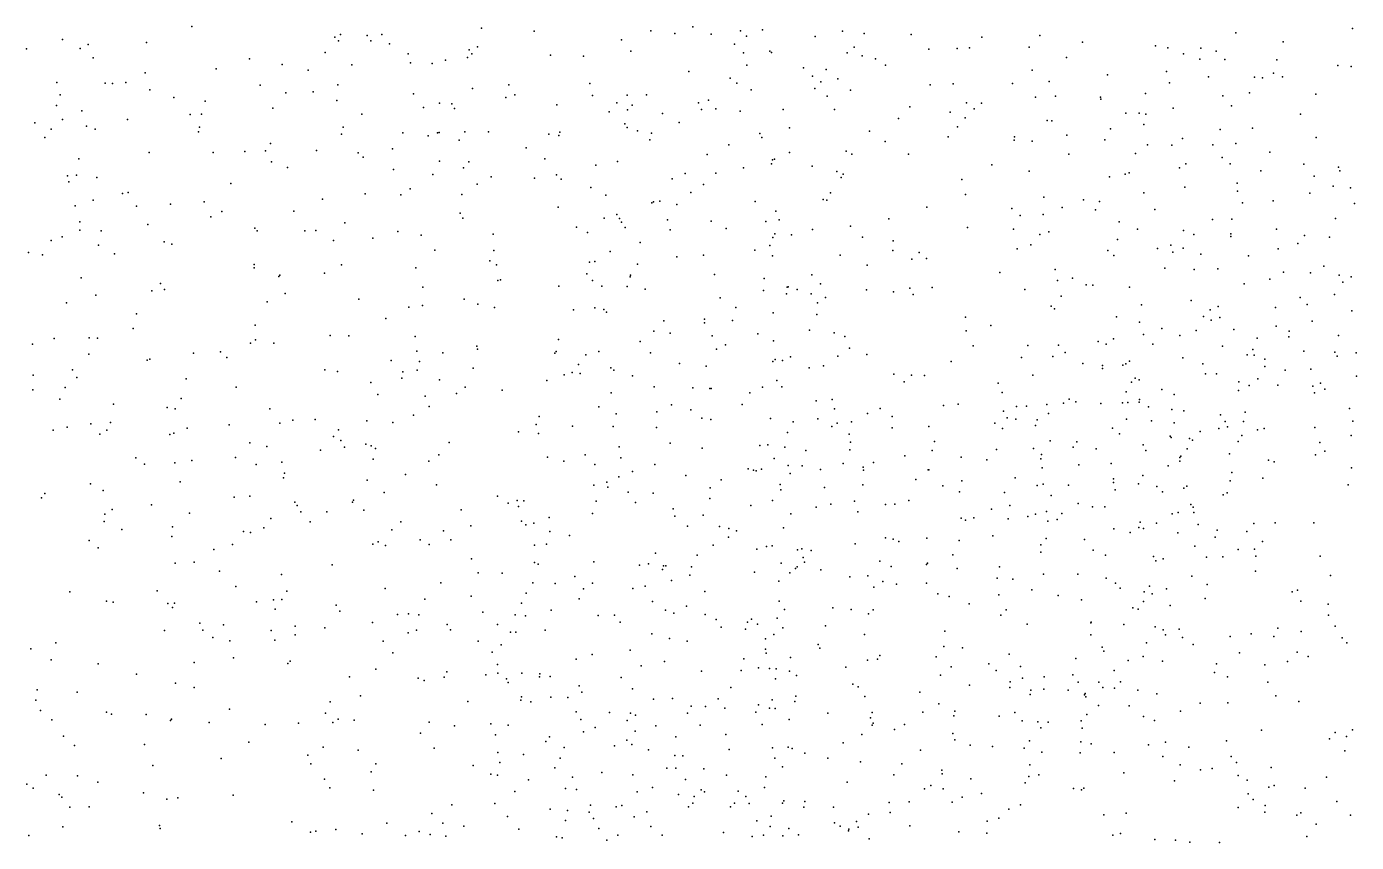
# Model space of a CAD drawing. Header units: metres. Extents: x -25 to 25, y -27.7 to 27.8.
# Drawn here: x 10.815 to 13.64, y -6.927 to -5.193 of the extents above; entities that cross this region are included whole.
import ezdxf

# ---------------------------------------------------------------- set-up
doc = ezdxf.new("R2010")
doc.units = ezdxf.units.M

msp = doc.modelspace()

# ---------------------------------------------------------------- linework, layer by layer
for p in [(11.1658, -5.1927, 18.7135), (11.7809, -5.1963, 21.2802), (12.2299, -5.1932, 1.9148), (13.6316, -5.1971, 2.8908), (10.8911, -5.22, 5.4786), (11.4694, -5.2149, -11.7563), (11.4773, -5.2233, -12.073), (11.4815, -5.2095, -1.5966), (11.538, -5.2116, 14.5084), (11.5456, -5.2233, -13.3216), (11.5696, -5.2093, 2.4268), (11.8932, -5.2022, 13.2617), (12.0782, -5.2209, 13.2189), (12.1405, -5.2015, -19.3342), (12.1915, -5.2073, 16.5019), (12.2692, -5.2088, 14.7066), (12.3314, -5.2018, 17.6482), (12.3438, -5.2133, -19.1297), (12.3779, -5.1998, 7.9793), (12.4897, -5.214, 21.3048), (12.5479, -5.2023, 2.0175), (12.594, -5.2073, 8.3663), (12.694, -5.2097, -13.1126), (12.8438, -5.2153, -12.7083), (12.9674, -5.2115, 14.4121), (13.0578, -5.2256, -18.8079), (13.3836, -5.206, 11.1495), (13.4845, -5.2253, 2.6192), (10.8146, -5.2401, 4.9178), (10.9287, -5.2395, 7.8774), (10.9454, -5.2307, 5.2844), (11.0691, -5.2268, -10.1828), (11.4491, -5.248, 21.2534), (11.5856, -5.2294, -10.7263), (11.6253, -5.2504, 14.1928), (11.7548, -5.2422, 19.0161), (11.7606, -5.2506, 2.7781), (11.7723, -5.2354, -11.2957), (11.9276, -5.2536, -5.0304), (12.0981, -5.2452, 15.0991), (12.3184, -5.2298, 2.7801), (12.3374, -5.2487, -7.2249), (12.3938, -5.2453, 1.9913), (12.3972, -5.2479, -6.9564), (12.5579, -5.2483, 2.7033), (12.573, -5.2364, -19.1011), (12.5901, -5.2546, 18.3869), (12.7311, -5.2405, 9.6792), (12.7913, -5.2391, -19.0154), (12.8181, -5.2379, 10.1737), (12.9445, -5.2365, 10.4062), (13.2131, -5.2334, 1.8286), (13.2391, -5.2381, 21.1589), (13.2725, -5.2508, 7.6863), (13.3091, -5.2386, 7.5156), (13.3421, -5.245, -5.3472), (10.9562, -5.259, -7.1871), (11.2176, -5.2822, 8.0501), (11.2885, -5.2613, 2.0339), (11.3578, -5.273, -7.2887), (11.5056, -5.2743, 2.0139), (11.6302, -5.2701, -4.754), (11.6759, -5.2713, 13.6833), (11.7046, -5.2644, 13.3938), (11.7516, -5.2581, 1.9534), (11.9979, -5.2553, 7.6591), (12.345, -5.2745, 16.3198), (12.4649, -5.2801, -6.5682), (12.618, -5.2612, 18.0475), (12.6395, -5.2744, 14.4301), (13.024, -5.2584, 21.2026), (13.3072, -5.2619, 8.1564), (13.3602, -5.2627, 13.5197), (13.4706, -5.2633, 8.5028), (13.6006, -5.2754, 0.3622), (13.6284, -5.2777, 8.7919), (11.0666, -5.2912, 2.2758), (11.4131, -5.2856, -10.4911), (12.2214, -5.2883, -20.4428), (12.309, -5.3021, 7.3877), (12.4845, -5.2982, 18.5384), (12.5019, -5.3098, 17.8452), (12.5135, -5.2836, -13.2438), (12.5382, -5.3036, 16.1474), (12.9509, -5.2855, -0.1855), (12.9874, -5.3097, 6.7872), (13.1112, -5.2956, 14.34), (13.2363, -5.2885, 2.3912), (13.3259, -5.2998, 7.2709), (13.4235, -5.3005, -18.3834), (13.4401, -5.3017, 6.8244), (13.4635, -5.2919, 6.6201), (13.4828, -5.2996, 14.1886), (10.8786, -5.3119, 15.4145), (10.886, -5.338, 8.3814), (10.9815, -5.3133, -20.8446), (10.9972, -5.3137, -3.7777), (11.0251, -5.3118, 18.5688), (11.0765, -5.327, 7.8626), (11.3111, -5.317, 14.9144), (11.3655, -5.3334, -4.4561), (11.4234, -5.3312, 2.554), (11.4758, -5.3165, 18.9161), (11.6364, -5.3357, 18.9602), (11.7619, -5.3243, -12.3029), (11.8391, -5.3166, -13.352), (11.8519, -5.3375, 7.6427), (12.0111, -5.3135, 16.7845), (12.0169, -5.3395, 17.1543), (12.0904, -5.3387, 14.8218), (12.1314, -5.338, 15.3485), (12.3237, -5.3132, 14.5465), (12.3543, -5.3271, 15.6554), (12.4895, -5.3244, 8.2722), (12.565, -5.328, 15.9622), (12.7342, -5.3164, 7.0832), (12.7833, -5.3143, -5.2902), (12.909, -5.3136, -6.1469), (13.1914, -5.3348, 0.1614), (13.2429, -5.3123, 6.5611), (13.3562, -5.3396, 8.3579), (13.4128, -5.3336, 21.0827), (13.5536, -5.3361, -5.431), (10.8783, -5.3604, -6.9917), (11.1272, -5.3437, 2.078), (11.1939, -5.3512, 21.1985), (11.3377, -5.3661, -13.1304), (11.4738, -5.3498, 14.653), (11.6579, -5.3649, 13.9932), (11.6918, -5.3554, 7.7835), (11.718, -5.3569, 13.2604), (11.7237, -5.367, -11.7274), (11.8329, -5.3431, 2.9955), (11.9413, -5.3587, -20.8461), (12.0684, -5.3551, -5.1995), (12.1013, -5.3595, -7.3595), (12.2418, -5.3549, 18.758), (12.2631, -5.3494, -19.9952), (12.2788, -5.3676, 13.2245), (12.5151, -5.3409, 13.4023), (12.691, -5.3633, 21.235), (12.8117, -5.3548, 2.6461), (12.828, -5.3673, 13.5075), (12.8431, -5.3552, 9.0332), (12.958, -5.3428, 2.2626), (13.0007, -5.3405, 10.2404), (13.096, -5.3428, 10.5196), (13.0971, -5.347, 2.4276), (13.2506, -5.3661, -18.7001), (13.3744, -5.3615, 1.1295), (10.8912, -5.3905, -2.7444), (10.9319, -5.3719, -3.4676), (11.029, -5.3904, 21.1273), (11.1621, -5.3796, 8.2114), (11.1859, -5.3789, 18.744), (11.5267, -5.3787, 2.8629), (12.0526, -5.3742, 15.1742), (12.0912, -5.3696, 7.4681), (12.1659, -5.3772, -12.4699), (12.2481, -5.3692, 15.5513), (12.3304, -5.3726, -19.4729), (12.4223, -5.3689, 2.934), (12.5307, -5.3687, 2.1322), (12.6669, -5.3884, 8.5869), (12.7765, -5.3746, 14.3182), (12.8089, -5.3869, 2.243), (12.983, -5.3921, -19.0272), (12.9924, -5.3929, 13.5168), (13.1496, -5.377, -6.0948), (13.1782, -5.3764, 21.1086), (13.1924, -5.3789, 7.6239), (13.5211, -5.379, 2.7835), (10.832, -5.3971, 1.9875), (10.8667, -5.4109, -10.3041), (10.9418, -5.4041, 7.8035), (10.9604, -5.4106, -3.1498), (11.1799, -5.4167, -10.3678), (11.182, -5.4063, 15.0302), (11.4837, -5.4213, 7.9966), (11.4873, -5.4065, -4.6811), (11.6137, -5.4185, -10.8939), (11.6879, -5.4189, 13.6378), (11.6914, -5.418, 13.4254), (11.7458, -5.4162, -20.96), (11.7957, -5.4164, -11.9838), (11.9238, -5.4214, 7.9), (11.9456, -5.4239, 7.4919), (11.9476, -5.417, 18.9243), (12.0855, -5.3996, 7.9348), (12.0903, -5.4071, 21.2383), (12.1124, -5.4141, 13.0826), (12.1423, -5.4193, 16.515), (12.2011, -5.3967, 14.6297), (12.3722, -5.42, 8.2035), (12.4351, -5.408, -12.6088), (12.6054, -5.415, 18.2496), (12.7923, -5.4056, -12.8088), (13.0245, -5.4232, 6.6733), (13.1171, -5.4099, -5.3073), (13.1879, -5.401, 7.9948), (13.3505, -5.4116, 14.2515), (13.419, -5.4089, 8.4959), (10.8532, -5.4282, 5.3555), (11.333, -5.4412, 2.7122), (11.6679, -5.4248, 2.1496), (11.7333, -5.4341, 7.9138), (11.8762, -5.4507, -11.5684), (12.1384, -5.4334, 17.3694), (12.3064, -5.4439, 16.2991), (12.3765, -5.4284, 2.1433), (12.6387, -5.4372, -6.2888), (12.7722, -5.4269, 6.9743), (12.9127, -5.4339, 9.5251), (12.9136, -5.4274, 9.3368), (12.9507, -5.4362, 9.9725), (13.1055, -5.4333, -0.0955), (13.1958, -5.4439, 10.6676), (13.248, -5.4447, 7.3321), (13.2704, -5.4309, 10.9022), (13.3349, -5.4442, 6.796), (13.3837, -5.4412, 2.6543), (13.5544, -5.4283, 21.0067), (10.9257, -5.4741, 8.4786), (11.0751, -5.4601, 2.18), (11.2109, -5.4604, 7.753), (11.2785, -5.4584, -20.9922), (11.322, -5.4569, 8.1587), (11.3352, -5.4799, 14.8541), (11.4302, -5.456, 18.8582), (11.5193, -5.4613, 14.5151), (11.5297, -5.4704, 7.623), (11.5922, -5.4528, 14.3361), (11.6917, -5.4787, 7.526), (11.7538, -5.4805, 13.0993), (11.9154, -5.4736, 2.1775), (12.07, -5.4796, 18.8166), (12.2607, -5.4645, -20.554), (12.3993, -5.4756, -6.6836), (12.4032, -5.4746, 7.2601), (12.4357, -5.4602, 17.7668), (12.5556, -5.4576, 14.3348), (12.568, -5.4641, 21.2157), (12.6883, -5.4638, 2.8654), (13.0287, -5.4641, 2.3896), (13.1705, -5.4626, 10.4421), (13.3547, -5.4709, 11.0482), (13.4561, -5.46, -0.4272), (10.9206, -5.5083, -3.6349), (11.3692, -5.4919, -10.6075), (11.5939, -5.4967, 21.2257), (11.6777, -5.5072, 13.8734), (11.7426, -5.4929, 3.2005), (11.9405, -5.508, -12.1165), (12.0242, -5.4873, 14.8649), (12.214, -5.5049, 8.1686), (12.2789, -5.504, 15.6382), (12.3376, -5.4933, -20.2388), (12.397, -5.4844, -13.1797), (12.4838, -5.4896, 16.0097), (12.5359, -5.5009, -19.4427), (12.5493, -5.5066, 7.1484), (12.8655, -5.4869, 6.8312), (12.9449, -5.5001, 9.7533), (13.1487, -5.5065, 7.4923), (13.1571, -5.5037, 14.2164), (13.264, -5.4929, 13.4229), (13.2775, -5.4844, 7.1384), (13.3713, -5.4842, 0.3158), (13.4365, -5.4994, 11.187), (13.5279, -5.4854, 0.556), (13.6016, -5.4917, -18.6159), (13.6044, -5.4996, 3.0808), (10.9013, -5.5102, 18.3286), (10.9046, -5.5227, 21.0434), (10.9636, -5.5135, -20.9201), (11.2483, -5.5265, 21.2067), (11.772, -5.5279, 8.0333), (11.8015, -5.5122, 18.9136), (11.8936, -5.5152, -11.3114), (11.9501, -5.5168, 21.2016), (12.0133, -5.5347, 15.2102), (12.1861, -5.5164, 7.3478), (12.2529, -5.5281, 13.0894), (12.545, -5.5137, 2.2564), (12.8014, -5.5181, 13.4485), (13.1155, -5.5122, 21.0422), (13.2753, -5.5338, 6.9394), (13.3868, -5.5254, 1.5526), (13.5502, -5.5108, -2.1909), (13.5903, -5.5321, 13.3069), (13.6273, -5.5357, 3.2295), (10.9562, -5.5614, -3.9147), (11.0184, -5.5476, 15.1447), (11.0307, -5.5453, -2.9863), (11.1916, -5.5655, -12.9908), (11.4433, -5.5596, -7.3226), (11.5338, -5.5483, -13.1234), (11.61, -5.5502, 18.8948), (11.6294, -5.5375, 14.15), (11.7395, -5.5497, -11.0928), (12.0453, -5.5512, -13.2263), (12.1468, -5.5651, 12.9748), (12.1599, -5.5635, -5.3672), (12.2257, -5.5457, 2.2627), (12.3628, -5.5645, -7.0496), (12.5067, -5.5606, 18.3735), (12.5148, -5.5614, -6.4455), (12.5224, -5.5459, 8.4707), (12.8091, -5.5495, 8.782), (12.9754, -5.5554, -0.3543), (13.0597, -5.5612, 2.6519), (13.0942, -5.5642, 7.6614), (13.1885, -5.5462, 8.1732), (13.3871, -5.5424, 2.3139), (13.4628, -5.5634, 8.6456), (13.5406, -5.5471, 0.9679), (10.9178, -5.5735, 7.7705), (11.0484, -5.5745, 18.6411), (11.1202, -5.5701, -4.219), (11.2295, -5.5857, 2.3827), (11.3826, -5.5848, 3.1123), (11.7355, -5.5895, -5.1094), (11.9436, -5.5768, -11.8985), (12.0689, -5.5918, 16.5828), (12.1427, -5.567, 21.1894), (12.196, -5.5706, -20.7475), (12.4064, -5.5852, -19.7567), (12.7275, -5.5766, 21.1306), (12.9075, -5.5794, 14.1807), (12.9746, -5.5918, -19.2155), (13.0148, -5.5772, 9.8901), (13.0852, -5.5823, 7.8394), (13.2117, -5.5818, 10.2771), (13.3979, -5.5671, 20.9539), (13.6359, -5.5687, 5.3583), (10.9279, -5.6077, 2.6123), (11.0719, -5.6137, -2.7015), (11.2061, -5.5973, -7.1723), (11.2992, -5.621, 7.6909), (11.4909, -5.6099, 8.1949), (11.7412, -5.5996, 2.3805), (11.9827, -5.619, 16.9418), (12.0416, -5.5997, -20.8875), (12.074, -5.6008, 15.3479), (12.0784, -5.6088, 2.3427), (12.0862, -5.6195, 17.289), (12.1762, -5.6038, 16.4143), (12.2692, -5.6063, 14.4902), (12.3005, -5.6219, 16.2466), (12.3854, -5.6068, -20.045), (12.4132, -5.6035, -5.4238), (12.5649, -5.6169, 21.1396), (12.6462, -5.6017, 8.5582), (12.8133, -5.6195, 2.4077), (12.9255, -5.5942, -5.3785), (13.1357, -5.6076, 13.3708), (13.3344, -5.6031, 2.7554), (13.3753, -5.6021, 8.506), (13.5954, -5.6005, 8.9437), (10.8667, -5.6474, 2.2523), (10.8904, -5.6395, -12.3946), (10.9279, -5.6254, -12.7156), (10.973, -5.6268, 8.5744), (11.3042, -5.6271, -4.5109), (11.4055, -5.6266, 21.2564), (11.429, -5.6261, -10.8225), (11.4663, -5.6476, -21.039), (11.5499, -5.6427, 14.3313), (11.6036, -5.6286, 3.3149), (11.653, -5.6364, 7.4859), (11.8057, -5.634, 12.9359), (12.0064, -5.6303, 17.1067), (12.1816, -5.6249, 17.4333), (12.4001, -5.6412, 7.1811), (12.4044, -5.6331, 3.2693), (12.4398, -5.6351, 16.0426), (12.4841, -5.6242, -12.6213), (12.5903, -5.6404, 2.3722), (12.6555, -5.6481, -5.4333), (12.9116, -5.6232, 13.369), (12.9669, -5.6349, -6.1439), (12.9864, -5.6288, 9.601), (13.1321, -5.6456, -5.3733), (13.1744, -5.6236, 10.1158), (13.2726, -5.6264, 10.7447), (13.2943, -5.6344, -6.1288), (13.3732, -5.6335, 13.3058), (13.3733, -5.6387, 11.1143), (13.4698, -5.623, 1.2322), (13.5296, -5.637, 3.1326), (13.5826, -5.6401, -5.4363), (10.8186, -5.673, 18.218), (10.8484, -5.6778, 15.2247), (10.9677, -5.6575, -6.8382), (11.0015, -5.6755, -10.5274), (11.1069, -5.6506, 7.758), (11.123, -5.6549, 2.8099), (11.6821, -5.6682, 13.6396), (11.8076, -5.6684, 7.4105), (12.0546, -5.6707, 7.3173), (12.1183, -5.6519, -12.2289), (12.253, -5.6784, -7.4285), (12.3618, -5.6677, 18.527), (12.3938, -5.6578, 2.3744), (12.543, -5.6785, 14.2522), (12.6551, -5.6684, 3.1867), (12.7108, -5.673, -6.2836), (12.9189, -5.6652, -0.641), (12.9482, -5.6569, 6.6067), (13.1114, -5.6684, 6.6064), (13.2175, -5.6645, 7.2704), (13.2455, -5.6575, 8.3052), (13.2501, -5.6725, 7.0918), (13.2718, -5.6635, 20.8973), (13.3091, -5.6768, 10.5863), (13.4738, -5.665, -2.0525), (13.5153, -5.6536, 14.1084), (11.2984, -5.6983, -10.6535), (11.2984, -5.7056, 18.7753), (11.4834, -5.6993, 18.8187), (11.6417, -5.7053, 8.2452), (11.799, -5.6906, 18.8417), (11.8131, -5.6989, -13.1452), (12.0106, -5.6935, -7.484), (12.0215, -5.6923, 8.246), (12.1123, -5.6976, 14.673), (12.1959, -5.6824, 15.5384), (12.3992, -5.6797, 17.7127), (12.6001, -5.7, -19.5625), (12.6952, -5.6873, 13.2626), (12.7265, -5.6859, 14.1687), (13.1246, -5.6792, 7.4731), (13.233, -5.7065, 6.9426), (13.4105, -5.6799, 2.9644), (13.5706, -5.7017, 3.43), (10.9308, -5.727, 8.7084), (11.3504, -5.7239, 14.7262), (11.3524, -5.721, 2.5052), (11.4474, -5.717, 14.5723), (11.8157, -5.7324, 21.2119), (11.8211, -5.731, -21.0279), (12.0049, -5.7182, 14.9261), (12.0172, -5.7322, 15.234), (12.0967, -5.725, 2.5024), (12.0973, -5.721, 18.7224), (12.2764, -5.7196, 12.8899), (12.3814, -5.7281, 15.8039), (12.4825, -5.7206, 17.888), (12.8826, -5.7153, 8.7992), (12.9999, -5.7093, 9.3425), (13.0045, -5.7321, 2.8811), (13.0365, -5.7273, 13.2846), (13.2949, -5.7093, -19.0401), (13.3453, -5.7074, 14.1379), (13.4556, -5.7293, 0.3873), (13.4849, -5.715, -18.9425), (13.5426, -5.7158, 2.0268), (13.6034, -5.7212, 5.0498), (13.6288, -5.7247, -6.2408), (10.962, -5.7633, 7.8457), (11.081, -5.7543, 21.2666), (11.0988, -5.7391, 14.9862), (11.1076, -5.7514, -2.9666), (11.3638, -5.7604, 21.3835), (11.6561, -5.7467, 13.0601), (11.9455, -5.7443, 18.7882), (12.0368, -5.7447, -11.6511), (12.0905, -5.7453, 16.4837), (12.1285, -5.7508, -13.1195), (12.3802, -5.7535, 14.3511), (12.4288, -5.7609, 12.9546), (12.4301, -5.7467, -13.0041), (12.4327, -5.7462, 8.4301), (12.4515, -5.7518, 7.0817), (12.4817, -5.7605, -19.9364), (12.501, -5.7393, 18.2575), (12.5988, -5.7521, 13.1429), (12.6561, -5.7565, 2.4717), (12.6907, -5.7489, 6.8559), (12.6979, -5.7621, 21.0392), (12.7388, -5.7472, 8.627), (12.9353, -5.7514, 20.9603), (13.0655, -5.7419, 9.7758), (13.0799, -5.7421, 7.6203), (13.1574, -5.7467, 9.9575), (13.4011, -5.7395, -2.6596), (13.5934, -5.7624, 5.7493), (13.6108, -5.7362, 3.7954), (10.8992, -5.7802, 21.1787), (11.3257, -5.7779, 3.2621), (11.5203, -5.7723, 2.5658), (11.6265, -5.7893, -5.1353), (11.6556, -5.7859, 13.2894), (11.7442, -5.772, 2.5924), (11.7731, -5.7824, 12.8356), (11.8085, -5.7901, 8.3112), (12.0221, -5.7906, 12.8025), (12.288, -5.7693, 15.667), (12.3216, -5.7899, 17.6088), (12.495, -5.7798, -20.2051), (12.5117, -5.7688, 18.0785), (12.9915, -5.7872, 9.1538), (13.0125, -5.7655, -2.508), (13.1831, -5.7839, 8.1967), (13.2885, -5.7748, -2.088), (13.3462, -5.7874, -0.8025), (13.4677, -5.7896, 5.6569), (13.5201, -5.7684, 11.3201), (13.535, -5.7832, 20.7608), (11.048, -5.803, -12.3133), (11.5775, -5.8129, 7.5011), (11.9766, -5.7946, 17.0946), (12.0408, -5.7944, -11.4117), (12.0463, -5.7997, 14.7936), (12.1682, -5.818, 14.5847), (12.2546, -5.8143, 18.5797), (12.3145, -5.8177, 2.5447), (12.4009, -5.8015, -6.7992), (12.4932, -5.8048, -6.588), (12.8096, -5.8104, 14.0851), (12.9982, -5.7924, -0.9336), (13.1301, -5.81, -0.1819), (13.3153, -5.8087, 10.7715), (13.3294, -5.795, 0.1667), (13.3309, -5.817, 11.1904), (13.3494, -5.8111, 10.4938), (13.5456, -5.8187, 14.1043), (13.6303, -5.7968, -2.5353), (11.0408, -5.8343, -2.5699), (11.3004, -5.8272, -12.936), (12.1471, -5.8405, -20.9644), (12.1816, -5.8441, 7.22), (12.2547, -5.8221, 8.4022), (12.368, -5.8458, -7.2181), (12.4778, -5.8379, 14.2587), (12.5305, -5.8436, 21.0798), (12.8109, -5.8394, -5.5087), (12.8631, -5.8278, 2.5985), (13.1789, -5.8212, 2.7021), (13.1877, -5.847, -2.698), (13.2267, -5.8344, 14.0942), (13.2994, -5.839, 8.3849), (13.3797, -5.8363, -5.4513), (13.4696, -5.8298, 1.4665), (13.4966, -5.8403, 5.017), (10.8268, -5.8678, -21.0966), (10.8733, -5.8557, -11.9252), (10.9475, -5.8546, 21.3513), (10.9649, -5.8547, 18.6043), (11.2903, -5.8654, -4.4987), (11.3008, -5.8585, 7.8359), (11.34, -5.866, -21.097), (11.4598, -5.8495, 7.6672), (11.4991, -5.8502, 14.2261), (11.6402, -5.8513, 13.6918), (11.7714, -5.8721, 21.4204), (11.9445, -5.8582, -13.0861), (12.1182, -5.8622, 17.4117), (12.2714, -5.8504, -5.5115), (12.2993, -5.8694, 16.1792), (12.4016, -5.8609, -20.7447), (12.5533, -5.8518, 8.4814), (12.8256, -5.8711, 8.7138), (12.9421, -5.8704, 8.9151), (13.0071, -5.8696, 9.4422), (13.091, -5.8622, 6.6176), (13.1079, -5.8681, 2.8405), (13.124, -5.8566, 20.8387), (13.2071, -5.8677, 7.3356), (13.2644, -5.8494, 3.0194), (13.355, -5.872, 10.3074), (13.4288, -5.8553, -1.6449), (13.4959, -5.8525, 13.2838), (13.6021, -5.8495, -0.6675), (10.9465, -5.8889, -3.9536), (11.0708, -5.902, 21.5583), (11.0762, -5.8994, 3.0043), (11.1689, -5.8872, -12.7127), (11.2264, -5.8844, 14.8043), (11.2398, -5.8964, 8.5989), (11.5891, -5.9027, 13.8714), (11.6436, -5.8828, 13.5098), (11.6493, -5.9044, 21.537), (11.6987, -5.8862, -11.131), (11.7726, -5.8782, 18.806), (11.937, -5.8869, 16.802), (11.9396, -5.8831, 2.7198), (12.0025, -5.8905, 18.7373), (12.03, -5.8837, -7.624), (12.1399, -5.8864, -11.9102), (12.2806, -5.8785, 3.529), (12.3997, -5.9043, 15.9621), (12.4048, -5.9007, 18.3419), (12.4202, -5.9023, 12.739), (12.4378, -5.8948, -12.4942), (12.5383, -5.8936, -20.4117), (12.5628, -5.8766, 2.5687), (12.5996, -5.8898, 12.8409), (12.9286, -5.8963, 6.432), (12.9949, -5.8942, -2.1131), (13.0211, -5.8858, 3.1894), (13.1574, -5.9041, 8.0877), (13.2707, -5.8971, 5.8042), (13.4077, -5.8907, 5.1905), (13.4198, -5.879, 3.6596), (13.4225, -5.8914, 8.5255), (13.4454, -5.8996, -19.0944), (13.5284, -5.8828, 4.8283), (13.5942, -5.8851, 0.7221), (13.5992, -5.8935, 20.6471), (13.639, -5.8863, 4.3096), (10.912, -5.9226, 8.0913), (11.4481, -5.9222, -10.907), (11.4749, -5.9261, -4.9859), (11.6136, -5.9264, 13.1877), (11.6444, -5.9228, 12.8203), (11.7635, -5.919, 7.4255), (11.9735, -5.928, 21.3211), (11.9868, -5.911, 17.2278), (11.9909, -5.9303, -5.4773), (12.0558, -5.9178, 12.7029), (12.0622, -5.9228, 8.4025), (12.2017, -5.9086, 21.1792), (12.2583, -5.9146, 15.6144), (12.4775, -5.918, 6.9607), (12.5074, -5.9136, 3.5441), (12.6572, -5.9313, 14.1117), (12.7792, -5.9047, -2.2881), (13.0584, -5.9091, -0.359), (13.1001, -5.9128, 9.7688), (13.1007, -5.9194, 7.9246), (13.1438, -5.9125, 13.1692), (13.1502, -5.9095, 7.4762), (13.3138, -5.9094, 3.4295), (13.3192, -5.9305, 11.313), (13.3429, -5.9308, 5.362), (13.445, -5.9154, 3.9138), (13.4884, -5.9232, -1.1937), (13.5432, -5.9209, -6.1816), (10.8284, -5.9338, 18.4695), (10.8966, -5.9602, 8.6924), (10.921, -5.9384, -3.6131), (11.1535, -5.9416, 8.0415), (11.2599, -5.9589, -7.2017), (11.5458, -5.9491, 2.6789), (11.6117, -5.9401, -7.5299), (11.6919, -5.9438, -13.0198), (11.7463, -5.9594, 12.7019), (11.9198, -5.9452, 17.0167), (11.9564, -5.9333, 3.5501), (12.1015, -5.9353, 2.7609), (12.148, -5.9585, 15.4265), (12.2297, -5.9607, 14.4854), (12.3779, -5.9593, 14.2971), (12.4082, -5.9451, -7.5888), (12.4188, -5.9588, 17.8105), (12.6792, -5.9482, 8.5728), (12.6949, -5.9338, -6.389), (12.7219, -5.9347, 3.5086), (12.8784, -5.9505, -1.0083), (12.9525, -5.9339, 20.8984), (13.1621, -5.9485, -19.2533), (13.1699, -5.9399, -1.8891), (13.178, -5.9439, 2.8746), (13.3901, -5.9481, 5.0486), (13.4117, -5.9555, 20.6706), (13.4303, -5.9416, 0.3624), (13.4728, -5.9548, -2.5648), (13.5474, -5.9573, 4.5067), (13.5637, -5.951, 1.0374), (13.6398, -5.9355, 11.4346), (10.8277, -5.9649, 21.4672), (10.885, -5.9845, -6.6687), (11.1432, -5.9836, 2.5908), (11.5607, -5.9747, 21.6773), (11.6611, -5.9784, 3.5282), (11.7282, -5.9724, 2.755), (11.825, -5.9656, 8.4392), (12.0568, -5.9714, 15.2491), (12.2663, -5.962, 12.6483), (12.2688, -5.9619, -12.1643), (12.3514, -5.9709, 15.7694), (12.4921, -5.9884, 2.7193), (12.5261, -5.9855, -12.8638), (12.8875, -5.9705, 12.9321), (13.0293, -5.9848, 9.6067), (13.1506, -5.9689, -1.4947), (13.1793, -5.9852, 6.8127), (13.2267, -5.9642, 6.9594), (13.2528, -5.9745, 7.125), (13.3894, -5.9663, 2.45), (13.5511, -5.9711, 2.065), (13.5724, -5.9633, -5.5918), (10.9989, -5.9954, 2.5269), (11.1131, -6.0025, -12.1157), (11.1303, -6.0053, 18.7179), (11.3314, -6.0051, 14.5509), (11.6701, -6.0005, 7.5408), (12.0303, -6.0012, 15.0751), (12.0673, -6.0158, 16.3839), (12.1535, -6.0117, -7.7659), (12.1848, -5.9969, 17.5311), (12.2256, -6.0075, -11.7186), (12.3346, -5.9963, -12.9757), (12.5312, -6.0055, 21.121), (12.6013, -6.0155, -2.2215), (12.6281, -6.0047, -1.9869), (12.7627, -5.9979, 6.5267), (12.7939, -5.995, 12.7419), (12.8899, -6.0104, 8.8227), (12.9174, -6.0004, -1.3224), (12.939, -5.9996, -1.8788), (12.9824, -5.9961, 14.0191), (12.9856, -6.0155, -19.4009), (13.0173, -5.9935, 6.2448), (13.0435, -5.9905, 3.0087), (13.0969, -5.994, 3.1611), (13.143, -5.9926, 3.3086), (13.1543, -5.9921, 6.0866), (13.1784, -5.9913, 5.8912), (13.1982, -6.0008, -6.1166), (13.2474, -6.0066, 5.5708), (13.2731, -6.0097, 10.0333), (13.4035, -6.0126, 4.0974), (13.6251, -6.0047, -2.3185), (10.9007, -6.0444, -10.7621), (10.9514, -6.037, 21.7197), (10.9927, -6.0341, -21.2203), (11.2447, -6.0393, -3.0438), (11.3529, -6.0359, -4.6921), (11.3805, -6.0293, 2.6897), (11.4275, -6.0282, 14.2362), (11.5375, -6.0306, 12.8869), (11.5927, -6.0343, 13.4048), (11.6364, -6.0187, -5.3087), (11.8975, -6.0385, 21.5535), (11.9039, -6.0214, 18.766), (11.9747, -6.0419, 7.287), (12.0608, -6.0426, -21.0509), (12.1525, -6.045, 21.3391), (12.2489, -6.0248, 18.5286), (12.268, -6.0281, 8.4455), (12.3952, -6.0258, -6.9859), (12.4434, -6.0328, 18.0938), (12.4953, -6.0267, -5.596), (12.5252, -6.0427, 6.8804), (12.5368, -6.0355, 8.5129), (12.5674, -6.0326, -20.0084), (12.6533, -6.0212, 2.7681), (12.6538, -6.0456, -1.5863), (12.7314, -6.0425, -19.5842), (12.8719, -6.0358, -1.5665), (12.8975, -6.0247, 2.9144), (12.9164, -6.0271, -6.2311), (12.9582, -6.0408, -8.4338), (12.9614, -6.0284, 9.0373), (13.1517, -6.027, 7.6972), (13.2047, -6.0311, 11.227), (13.2524, -6.0351, 3.9592), (13.3513, -6.0181, 10.6313), (13.3607, -6.0322, 10.252), (13.3657, -6.0435, 14.1189), (13.4002, -6.0325, 4.6533), (13.5513, -6.045, 8.5996), (13.632, -6.0314, 8.7991), (10.8713, -6.0508, 14.9893), (10.9703, -6.0594, 8.5219), (10.9853, -6.0507, 8.3245), (11.1189, -6.0595, -10.72), (11.1274, -6.057, 14.7966), (11.1557, -6.0466, 3.2134), (11.4668, -6.0637, -21.1415), (11.4774, -6.0498, 7.9482), (11.4825, -6.0726, 13.9039), (11.8595, -6.0544, 16.8694), (11.9025, -6.0574, 2.9058), (12.4314, -6.0556, -1.6242), (12.5623, -6.0594, -7.9718), (12.8882, -6.0472, 6.3342), (12.989, -6.0733, 3.3147), (13.1215, -6.0465, -8.6177), (13.1366, -6.0587, -0.2004), (13.2443, -6.0631, 8.1082), (13.2463, -6.0665, 13.1461), (13.2852, -6.0685, 11.4888), (13.2917, -6.0721, 5.0752), (13.3082, -6.0537, 0.1922), (13.3475, -6.0469, 4.821), (13.3965, -6.062, 4.5005), (13.4297, -6.0502, 13.247), (13.4437, -6.047, 1.4535), (13.6284, -6.0622, 20.5132), (11.2892, -6.0778, 8.6726), (11.3247, -6.0856, -7.3665), (11.439, -6.093, -12.8374), (11.4903, -6.0864, 21.8153), (11.5353, -6.0801, 8.5954), (11.5469, -6.0836, 13.0847), (11.5557, -6.0896, 2.7716), (11.7125, -6.0766, 8.5485), (12.0738, -6.0863, -13.0013), (12.1822, -6.0785, 7.1775), (12.2499, -6.0888, 12.5381), (12.3723, -6.0833, 2.9322), (12.3892, -6.0819, 7.0078), (12.4253, -6.0865, 21.2238), (12.4703, -6.0939, 12.4623), (12.5634, -6.0921, 2.9184), (12.565, -6.0759, 3.6771), (12.7384, -6.0937, 12.3947), (12.7436, -6.0748, 2.9254), (12.8752, -6.0915, -0.8155), (12.954, -6.0893, -5.6424), (12.9711, -6.1023, 9.3604), (13.0382, -6.0866, 20.9362), (13.0459, -6.0753, 12.9632), (13.087, -6.0905, 3.9625), (13.1866, -6.0821, 9.899), (13.1923, -6.0937, 7.8446), (13.2805, -6.0901, -2.6407), (13.3704, -6.1011, -6.0105), (13.3883, -6.0748, 5.9091), (13.5622, -6.0765, 0.813), (13.5726, -6.0951, 5.8286), (11.0469, -6.1095, -4.0018), (11.0653, -6.1227, -3.4055), (11.1292, -6.1198, -2.5673), (11.1657, -6.1154, 8.3324), (11.2582, -6.1088, -4.353), (11.3022, -6.1233, -12.6694), (11.3568, -6.1189, -2.6483), (11.5507, -6.1121, -10.9682), (11.6693, -6.1167, -7.6752), (11.6907, -6.1027, 12.6146), (11.9214, -6.1083, 8.5128), (11.9559, -6.1164, 16.4861), (12.001, -6.1028, -11.219), (12.0218, -6.1239, 12.5492), (12.077, -6.1095, 21.493), (12.1492, -6.1234, 8.4787), (12.403, -6.1111, -7.2429), (12.4324, -6.1259, -20.8088), (12.462, -6.1263, 3.0987), (12.5496, -6.1216, -12.5417), (12.5919, -6.129, 12.3455), (12.6136, -6.119, -1.3671), (12.6801, -6.105, -8.3293), (12.8001, -6.1079, 21.1163), (12.8543, -6.1138, 3.5647), (12.9693, -6.1117, -8.8475), (12.9722, -6.1306, 12.8003), (13.0498, -6.1244, 6.0596), (13.1186, -6.1217, 4.1632), (13.2396, -6.1267, 4.6073), (13.2644, -6.1087, 4.3063), (13.2647, -6.1165, 7.4346), (13.267, -6.1057, 5.2453), (13.453, -6.1143, 1.1904), (13.4654, -6.1181, 1.6668), (13.5526, -6.1029, 14.1508), (13.6293, -6.1305, 13.2806), (11.3603, -6.1517, -4.8769), (11.3623, -6.1417, 8.2019), (11.5378, -6.157, 3.5292), (11.6195, -6.1451, 7.8581), (12.073, -6.1501, -5.5838), (12.102, -6.1385, 16.278), (12.2154, -6.1466, 3.1494), (12.2904, -6.1563, 21.3691), (12.3473, -6.1326, -2.129), (12.3586, -6.1358, 14.207), (12.3646, -6.1368, 17.7663), (12.3761, -6.1334, 18.2983), (12.4365, -6.1427, -2.3387), (12.5016, -6.1341, 14.085), (12.5929, -6.1358, 3.1795), (12.7036, -6.1554, 3.6146), (12.7303, -6.1346, 3.4401), (12.7317, -6.1352, -8.7159), (12.8013, -6.158, 8.7688), (12.9149, -6.1521, 12.6442), (13.1239, -6.1543, 6.5504), (13.1858, -6.147, 5.6131), (13.3714, -6.1585, 10.448), (13.3755, -6.1409, 8.2676), (13.4411, -6.1524, -2.3831), (10.8536, -6.1854, 18.5983), (10.9502, -6.1645, -6.8005), (10.9771, -6.179, 2.574), (11.1411, -6.1602, 2.6374), (11.5745, -6.1833, 8.0049), (11.6858, -6.167, 21.8299), (12.0197, -6.1672, 3.6531), (12.0475, -6.161, 15.0635), (12.0491, -6.172, 3.0955), (12.0928, -6.1827, 17.5017), (12.1455, -6.1844, 15.3728), (12.2666, -6.1733, 15.6364), (12.4158, -6.166, -2.63), (12.4173, -6.1771, -12.9036), (12.5097, -6.1725, -8.4918), (12.5915, -6.1667, -12.7529), (12.7612, -6.1688, 3.7644), (12.7963, -6.1819, -8.0531), (12.8925, -6.1831, 12.4645), (12.9617, -6.1683, 3.6111), (12.9742, -6.1652, 9.5404), (13.0278, -6.1677, -0.5328), (13.124, -6.1619, 6.3162), (13.1276, -6.1776, 5.8298), (13.1771, -6.1648, 20.8308), (13.2156, -6.1705, 14.0359), (13.2279, -6.1814, 11.7537), (13.2734, -6.1741, 10.7871), (13.2797, -6.1696, 2.8483), (13.3653, -6.1836, 0.3703), (13.6224, -6.1671, -19.1343), (10.8462, -6.1941, 21.9168), (11.0798, -6.2092, -11.9588), (11.2556, -6.1929, -12.3295), (11.2889, -6.1908, 14.3686), (11.3844, -6.2033, 18.7932), (11.3892, -6.2108, 13.9444), (11.5067, -6.2033, -2.9105), (11.5092, -6.1991, 12.6976), (11.8147, -6.1907, 16.7398), (11.838, -6.2058, 17.0807), (11.8566, -6.2003, 12.5401), (11.8597, -6.2132, 8.6124), (11.8708, -6.2009, 16.5835), (12.0247, -6.2013, 18.7032), (12.1079, -6.2043, 14.6649), (12.2661, -6.1957, -8.1298), (12.3535, -6.2107, 3.7318), (12.3991, -6.2004, 3.3417), (12.492, -6.2141, -7.522), (12.523, -6.2078, 8.5866), (12.5732, -6.2014, 3.5048), (12.6395, -6.2087, 21.2864), (12.6593, -6.208, 6.6529), (12.6887, -6.2002, -5.6813), (12.9037, -6.211, 9.1372), (12.991, -6.1894, -8.1947), (13.0484, -6.2067, 21.0533), (13.0793, -6.2139, -2.6586), (13.105, -6.2139, 11.2462), (13.2883, -6.2085, -5.8141), (13.293, -6.2141, 7.9359), (13.3569, -6.188, 20.6702), (10.9808, -6.2288, 18.6977), (10.9961, -6.2195, 14.7901), (11.1606, -6.227, 14.6109), (11.3338, -6.2386, 8.3487), (11.3974, -6.2243, -3.1133), (11.4527, -6.2243, -7.6673), (11.5309, -6.2204, 13.3221), (11.7378, -6.22, 7.721), (11.9249, -6.2363, -7.8994), (12.0168, -6.228, 7.3002), (12.1886, -6.2179, 18.5512), (12.1916, -6.2333, -2.2451), (12.2517, -6.2314, -20.9891), (12.4384, -6.2283, 12.2956), (12.5809, -6.2242, -20.5635), (12.7999, -6.238, 13.8947), (12.8092, -6.2416, -19.5063), (12.8269, -6.2369, 12.0416), (12.8644, -6.2187, 8.9844), (12.9001, -6.2388, 9.3744), (12.9418, -6.234, 4.1627), (12.9578, -6.2291, 21.187), (12.9814, -6.2232, 13.9301), (13.0041, -6.2403, 11.698), (13.0139, -6.2277, 11.9729), (13.2483, -6.2286, 3.3695), (13.2609, -6.2254, -8.3787), (13.2943, -6.2258, 7.7669), (10.9797, -6.2445, 3.0724), (11.0172, -6.2614, -10.7813), (11.1247, -6.2561, 18.7515), (11.2756, -6.2663, 22.0144), (11.2902, -6.268, 3.3786), (11.3189, -6.258, 14.0754), (11.4174, -6.2453, -5.1779), (11.5902, -6.2628, 18.8218), (11.6094, -6.2457, 8.7072), (11.7001, -6.2646, -7.8296), (11.7585, -6.2537, -2.8469), (11.866, -6.244, 18.7782), (11.8755, -6.2515, 3.0188), (11.8923, -6.2485, -21.1005), (11.9264, -6.2662, 17.2881), (12.2184, -6.2545, 21.5386), (12.2866, -6.2551, 12.337), (12.3062, -6.2595, 18.3873), (12.3225, -6.2647, -8.5323), (12.4226, -6.2584, 18.028), (12.9843, -6.2439, 9.6951), (13.1245, -6.2605, 9.8655), (13.159, -6.2683, -0.0756), (13.1779, -6.2572, 12.9979), (13.1801, -6.2462, 4.8046), (13.1878, -6.2594, 20.961), (13.2149, -6.2486, 5.2773), (13.2606, -6.2686, 6.8185), (13.3039, -6.2508, 10.6456), (13.3437, -6.2634, 3.147), (13.407, -6.266, 8.1424), (13.4221, -6.2489, 2.1015), (13.4672, -6.2475, 13.2057), (13.5497, -6.2478, 8.36), (10.9477, -6.2853, -11.802), (11.1234, -6.2763, -21.2713), (11.2519, -6.2935, -7.3294), (11.5503, -6.2926, 12.994), (11.5618, -6.2877, -2.5628), (11.5768, -6.2956, 8.1499), (11.6506, -6.2836, 12.5735), (11.6698, -6.2934, 21.9217), (11.7161, -6.2834, 2.9155), (11.8935, -6.2947, 21.8124), (11.9188, -6.2931, -12.9699), (11.9677, -6.2743, -2.9141), (12.2732, -6.2947, 14.1093), (12.3057, -6.2781, 8.582), (12.3866, -6.298, 18.2153), (12.3984, -6.2965, 17.8802), (12.5747, -6.2925, 3.6593), (12.6394, -6.2793, 12.0778), (12.6553, -6.2825, -2.9217), (12.6679, -6.2875, -6.3254), (12.7274, -6.2804, -1.0662), (12.7959, -6.2853, 6.4132), (12.8671, -6.2754, 21.3089), (12.9694, -6.2946, 4.3338), (12.981, -6.2812, 12.2512), (13.0623, -6.2831, -19.3476), (13.2962, -6.2973, -8.6192), (13.3395, -6.2783, 13.1185), (13.4404, -6.2869, -19.2026), (10.9669, -6.3007, 22.0598), (11.2122, -6.3042, -4.0712), (11.76, -6.324, 7.8386), (12.1506, -6.3123, -8.3148), (12.2395, -6.3165, 7.1634), (12.3657, -6.3034, 15.9096), (12.4523, -6.3053, 6.9646), (12.4616, -6.3027, -8.7401), (12.4645, -6.3215, 12.1442), (12.4813, -6.3065, 21.4344), (12.7824, -6.3157, -2.7002), (12.9697, -6.3097, 11.5063), (13.0804, -6.306, 12.844), (13.1064, -6.316, 4.6836), (13.2087, -6.3189, 10.7855), (13.2136, -6.3281, 10.0264), (13.2293, -6.3238, 6.5138), (13.3212, -6.3205, 20.8188), (13.3562, -6.3196, 11.8214), (13.3886, -6.3039, 7.1578), (13.4234, -6.3036, 7.342), (13.4262, -6.3183, 6.0458), (13.5625, -6.3182, 5.883), (11.1304, -6.3335, 14.4876), (11.1706, -6.3314, -3.5576), (11.2241, -6.3502, 14.1835), (11.4636, -6.337, 13.466), (11.7741, -6.3541, 16.8535), (11.8248, -6.3549, 16.5687), (11.8933, -6.3318, -2.3655), (11.9013, -6.3356, 7.494), (12.0195, -6.3302, 12.385), (12.1165, -6.3373, -3.1132), (12.1361, -6.3344, 3.735), (12.1654, -6.3471, 8.6413), (12.1674, -6.3393, -12.9589), (12.1728, -6.3388, 14.2276), (12.2272, -6.3411, 3.3805), (12.3607, -6.3521, -5.6694), (12.4178, -6.3333, -7.1472), (12.4363, -6.3535, -6.7192), (12.4481, -6.3449, 3.5804), (12.4514, -6.3412, 13.8649), (12.4674, -6.3311, -12.0336), (12.502, -6.3477, 8.697), (12.6275, -6.3294, 3.7745), (12.6517, -6.3405, 21.431), (12.7265, -6.3363, 8.9007), (12.7285, -6.3336, 11.8882), (12.7918, -6.3449, 9.0512), (12.8815, -6.3411, 11.6527), (13.4254, -6.3506, 7.8628), (11.259, -6.3831, -10.7769), (11.3561, -6.3572, -4.2931), (11.6947, -6.375, -12.83), (11.8898, -6.375, -8.1105), (11.9377, -6.3765, 16.3931), (11.9792, -6.3613, 3.1489), (12.0171, -6.3759, 7.3815), (12.1287, -6.3822, 15.3264), (12.1847, -6.3705, 21.6793), (12.2236, -6.3587, -11.2157), (12.4127, -6.3719, -3.1693), (12.5634, -6.3625, -1.2654), (12.6021, -6.3603, -7.6625), (12.6146, -6.3846, -5.7568), (12.6334, -6.3723, 6.752), (12.6626, -6.3781, -8.8105), (12.7268, -6.3758, 13.7685), (12.8767, -6.3649, 3.7348), (12.9099, -6.3676, -5.986), (12.9751, -6.3569, 13.8219), (13.0478, -6.357, -2.4344), (13.1082, -6.3652, 10.9692), (13.1278, -6.3759, 3.587), (13.2001, -6.3824, 5.4232), (13.2904, -6.3611, 6.2563), (13.3225, -6.3787, 0.5899), (13.5846, -6.3592, 11.7359), (10.9065, -6.3944, 14.6855), (11.0918, -6.3924, -2.5998), (11.3389, -6.4112, -7.85), (11.3567, -6.4103, 18.8519), (11.3677, -6.3925, 2.778), (11.5763, -6.3869, 22.0311), (11.6608, -6.4099, 3.5875), (11.7591, -6.4034, 8.7949), (11.8758, -6.3974, -5.5871), (11.9887, -6.4093, 17.4151), (11.9974, -6.3882, 8.7162), (12.1029, -6.387, -1.8512), (12.2558, -6.3934, 15.6346), (12.7504, -6.3988, 3.9615), (12.7745, -6.4041, 9.3402), (12.8798, -6.4005, 21.4372), (12.95, -6.3899, 9.7452), (13.0064, -6.4021, 11.1057), (13.0556, -6.411, 5.9756), (13.1381, -6.3867, 5.7725), (13.1892, -6.3943, 12.0137), (13.206, -6.3987, 5.2345), (13.2361, -6.3882, 21.1097), (13.3184, -6.4083, 6.7864), (13.5033, -6.3943, 7.6097), (13.515, -6.3908, 8.0087), (10.9847, -6.4144, -6.9739), (10.9984, -6.4165, 18.7428), (11.1148, -6.4187, 14.3375), (11.1244, -6.4276, -7.1711), (11.129, -6.4182, 3.2542), (11.3033, -6.4154, -21.2386), (11.343, -6.4312, 22.1289), (11.4726, -6.4226, 8.4083), (11.4799, -6.4354, 8.8179), (11.6257, -6.4409, 8.2424), (11.7836, -6.4375, 18.8347), (11.8661, -6.4183, 3.045), (11.9294, -6.4335, -2.1276), (12.1442, -6.4148, 18.6075), (12.172, -6.4333, 7.2787), (12.1894, -6.4397, -21.0504), (12.2164, -6.4246, 12.175), (12.4138, -6.4144, 18.0391), (12.425, -6.4321, 21.5758), (12.5278, -6.4283, -6.4444), (12.5664, -6.4319, 8.8229), (12.6031, -6.4409, -2.7388), (12.6133, -6.4326, -19.6628), (12.8173, -6.42, -2.4531), (12.8954, -6.4327, 11.3855), (13.165, -6.4279, 0.2436), (13.1765, -6.431, 5.0248), (13.1873, -6.4146, 5.6036), (13.2439, -6.4236, 13.9218), (13.5215, -6.4144, 7.2747), (13.5797, -6.4202, 20.4929), (11.1825, -6.4609, 13.8994), (11.2331, -6.4647, -7.513), (11.3853, -6.4669, 8.6518), (11.5497, -6.4593, 2.8427), (11.6023, -6.4423, 18.8788), (11.6478, -6.4429, 13.1591), (11.7083, -6.4636, 12.8255), (11.8148, -6.4639, 12.4936), (11.8529, -6.4429, -3.2257), (11.8742, -6.445, 3.6837), (12.0286, -6.4446, 14.8896), (12.0636, -6.4437, 14.4094), (12.076, -6.4585, 3.2488), (12.2559, -6.4422, 16.0989), (12.2799, -6.4532, -1.6291), (12.2902, -6.4695, 3.7846), (12.346, -6.4589, -12.8858), (12.355, -6.4522, 3.5199), (12.3673, -6.4627, 15.9212), (12.409, -6.4501, -6.9521), (12.5118, -6.4665, -11.75), (12.8842, -6.4435, 13.7311), (12.9405, -6.4633, 6.3257), (13.0757, -6.4598, 4.7469), (13.076, -6.4586, 12.6554), (13.1455, -6.4638, 12.8139), (13.2121, -6.4689, 1.0686), (13.5807, -6.4441, 7.4237), (13.5944, -6.4672, 7.7227), (11.1076, -6.4765, -15.1951), (11.1893, -6.4757, -12.0389), (11.2102, -6.4914, 22.2171), (11.3343, -6.4762, -3.8479), (11.3417, -6.4973, 3.4571), (11.3854, -6.4857, -8.0759), (11.4481, -6.471, -5.2827), (11.6253, -6.4813, -5.472), (11.6431, -6.4758, -8.177), (11.7151, -6.4752, 13.0054), (11.8424, -6.4803, 21.9612), (11.8541, -6.4799, -8.4077), (11.9162, -6.4756, -10.9937), (12.143, -6.4838, -3.3412), (12.1807, -6.4935, 15.4686), (12.3422, -6.4737, 17.793), (12.3842, -6.4939, 7.2555), (12.4024, -6.4852, 8.8148), (12.4212, -6.4707, 11.9853), (12.5947, -6.4852, 8.9876), (12.7657, -6.4781, 11.5985), (13.0755, -6.4855, 12.4192), (13.2291, -6.4747, 10.4615), (13.2345, -6.4855, -8.7692), (13.2635, -6.4735, 2.5075), (13.2702, -6.4914, 12.9399), (13.3713, -6.4895, 2.8806), (13.416, -6.4835, -8.3799), (13.4642, -6.4892, 6.1716), (13.4728, -6.4715, 20.6287), (13.5222, -6.4788, 14.059), (13.6097, -6.4923, 11.8133), (10.8238, -6.5151, -11.0366), (10.8767, -6.503, 22.2653), (11.2464, -6.4987, 2.7236), (11.5718, -6.499, -3.4118), (11.5925, -6.5238, -12.5999), (11.7738, -6.4993, 16.9307), (11.8039, -6.5225, 8.9135), (11.8226, -6.5066, 17.1179), (12.0967, -6.5185, 16.2291), (12.218, -6.4988, 8.8102), (12.3845, -6.5161, 18.1838), (12.3855, -6.5244, -12.223), (12.4966, -6.5062, -7.3618), (12.5002, -6.5137, -12.6854), (12.7632, -6.5104, 6.9517), (12.8026, -6.5136, 6.8007), (13.0999, -6.512, 10.7314), (13.103, -6.5203, 10.0722), (13.1942, -6.503, 21.3178), (13.293, -6.5062, 3.4149), (13.3913, -6.5238, 6.6641), (13.5143, -6.5227, 7.0418), (13.6193, -6.5023, 5.7973), (10.8667, -6.5386, -15.4345), (10.9664, -6.5474, 2.6406), (11.1703, -6.5447, 18.8822), (11.2542, -6.5348, 13.6718), (11.3698, -6.5467, -5.0632), (11.3743, -6.5414, -12.2283), (11.815, -6.5489, -21.1458), (11.9823, -6.5376, 21.9155), (12.0163, -6.5273, 8.9039), (12.1205, -6.5517, 17.5494), (12.1695, -6.542, 3.3607), (12.3387, -6.5368, 13.7463), (12.4377, -6.534, -12.4773), (12.6014, -6.5398, 7.2829), (12.6221, -6.5375, 9.4576), (12.6271, -6.5293, 21.5913), (12.747, -6.5321, 7.1479), (12.779, -6.5534, -5.8749), (12.8592, -6.5474, -19.3273), (12.9018, -6.5265, 4.2165), (12.9259, -6.553, -2.2658), (13.044, -6.5363, -8.0962), (13.1548, -6.54, 10.2211), (13.1871, -6.5319, 0.836), (13.2277, -6.5419, 12.1117), (13.3423, -6.5473, 21.1288), (13.4456, -6.5494, 6.338), (13.4935, -6.5425, -19.1633), (13.5371, -6.5315, 6.0186), (11.0481, -6.5692, 13.9043), (11.5008, -6.5749, 22.1671), (11.5568, -6.5585, 8.4373), (11.6466, -6.5781, 8.9212), (11.6592, -6.5824, 8.315), (11.7017, -6.5757, -2.287), (11.7071, -6.5642, 2.8977), (11.7906, -6.5707, 16.6674), (11.8161, -6.567, 8.0254), (11.8342, -6.5793, 12.9143), (11.8669, -6.5672, 16.4826), (11.9042, -6.5746, 17.2619), (11.9049, -6.5685, 12.4139), (11.927, -6.574, 7.7122), (12.0779, -6.5766, 12.2188), (12.2485, -6.5629, 15.5956), (12.3328, -6.5616, -11.9903), (12.3693, -6.5558, 8.9749), (12.3931, -6.5569, 17.983), (12.4058, -6.5794, 7.3837), (12.4071, -6.5581, -6.7568), (12.4356, -6.5627, -2.959), (12.4506, -6.5723, 11.8366), (12.5549, -6.5547, 13.6431), (12.756, -6.5716, 9.7592), (12.8746, -6.5616, 9.8682), (12.9307, -6.5777, 6.5306), (12.9765, -6.5747, 4.526), (13.0371, -6.5709, 6.1291), (13.1249, -6.5614, 1.8625), (13.338, -6.5657, 13.8759), (13.3661, -6.5752, 3.1911), (10.8372, -6.6024, -6.9668), (10.922, -6.6074, 18.7842), (11.1311, -6.5883, -7.8879), (11.1704, -6.5973, -8.1272), (11.8375, -6.5867, 13.0956), (11.9886, -6.5938, 18.7765), (11.994, -6.6073, 14.6338), (12.1017, -6.6003, -12.8688), (12.3108, -6.5976, -5.7008), (12.5703, -6.5907, -1.1443), (12.5816, -6.5961, 11.6499), (12.7126, -6.6072, -19.8566), (12.8181, -6.5924, 7.4109), (12.9032, -6.5976, 13.6142), (12.904, -6.5859, 7.1834), (12.9478, -6.603, 1.2412), (12.9758, -6.6014, 7.0068), (13.0274, -6.603, 3.6784), (13.0487, -6.5862, 1.5705), (13.0634, -6.6105, 2.0785), (13.0923, -6.5865, -0.0853), (13.1011, -6.5973, -19.2174), (13.1262, -6.599, 10.4091), (13.1387, -6.5857, 5.9389), (13.1753, -6.6033, -2.1918), (13.2161, -6.6109, 5.7949), (13.4515, -6.5865, 11.9402), (10.8344, -6.6243, 14.2173), (11.4592, -6.6279, 8.6837), (11.5241, -6.6152, 3.5953), (11.7521, -6.6273, 18.9133), (11.8645, -6.6244, 12.7601), (11.8663, -6.6173, -3.4617), (11.8861, -6.6282, 22.0176), (11.9286, -6.618, -8.5923), (11.9647, -6.619, 16.3672), (12.1463, -6.6223, -1.8011), (12.1866, -6.6209, -12.1749), (12.2266, -6.6375, 12.0344), (12.2566, -6.6378, 17.7292), (12.2842, -6.622, 7.4842), (12.3695, -6.6343, 18.2995), (12.3989, -6.6239, -11.2154), (12.4465, -6.6274, -2.7419), (12.449, -6.6163, -7.161), (12.5955, -6.6166, 7.518), (12.7527, -6.6321, 3.7813), (12.9468, -6.6128, 7.5336), (13.062, -6.6134, 7.3283), (13.0647, -6.6174, 7.1742), (13.0918, -6.6356, 13.6621), (13.1567, -6.6363, 4.9069), (13.3078, -6.6309, 5.5223), (13.3665, -6.6302, 12.9188), (13.4683, -6.6151, -2.1205), (13.5172, -6.6275, 6.8005), (10.8443, -6.6466, -15.0712), (10.8679, -6.6665, 13.9732), (10.9843, -6.6499, -2.6654), (10.9951, -6.6546, -7.2136), (11.0687, -6.6549, -15.3431), (11.1228, -6.6649, 13.6827), (11.2456, -6.6436, 22.3117), (11.4494, -6.6518, -10.7865), (11.4762, -6.6652, 2.8132), (11.5105, -6.6667, -4.2663), (11.9819, -6.6494, 14.4476), (11.9924, -6.6655, 14.1913), (12.0528, -6.6508, 3.2062), (12.0974, -6.652, 21.9095), (12.1082, -6.6562, 3.7762), (12.2184, -6.6518, -12.4005), (12.2983, -6.6418, -12.7758), (12.3637, -6.65, 21.7478), (12.393, -6.6413, 15.9666), (12.4052, -6.6425, 9.3058), (12.4349, -6.6658, -6.5454), (12.5167, -6.6523, 3.805), (12.6077, -6.6621, 11.4921), (12.611, -6.6507, -8.6585), (12.719, -6.6498, 11.2759), (12.7842, -6.6578, 1.4286), (12.787, -6.6479, 7.6513), (12.8805, -6.6587, -0.739), (12.914, -6.6504, 1.0359), (13.0672, -6.6551, 6.8667), (13.1874, -6.6589, 12.575), (13.266, -6.648, 5.1588), (11.1204, -6.6679, -8.384), (11.2024, -6.6721, -11.9579), (11.3215, -6.6761, 2.7614), (11.3924, -6.6734, 22.2657), (11.4654, -6.6721, -2.4252), (11.6512, -6.6947, 13.4874), (11.6702, -6.6716, -10.8384), (11.7236, -6.679, -8.5721), (11.8011, -6.675, 13.341), (11.8376, -6.6776, 17.063), (11.9977, -6.6916, 14.8128), (12.0223, -6.6826, 9.1255), (12.0902, -6.6675, -5.6225), (12.1074, -6.6901, -3.4665), (12.1516, -6.6788, -11.8923), (12.2458, -6.6775, 18.5421), (12.377, -6.6764, 18.1108), (12.611, -6.6774, -7.4949), (12.6134, -6.6736, 1.3041), (12.6586, -6.6869, 9.8447), (12.6796, -6.6764, -19.58), (12.7822, -6.6953, 11.0034), (12.9295, -6.6686, 1.8797), (12.9633, -6.6704, 4.366), (12.9694, -6.6834, 7.755), (12.9851, -6.6712, 0.8282), (13.0551, -6.6683, 6.2978), (13.0574, -6.6838, 6.4942), (13.211, -6.6676, 12.3231), (13.4385, -6.6884, 13.8521), (13.5945, -6.6935, 20.6125), (13.6313, -6.6877, 11.9572), (10.8933, -6.7011, 2.6506), (10.9164, -6.7212, -10.9301), (11.0654, -6.719, 18.9516), (11.2867, -6.7138, -15.1778), (11.8109, -6.6983, -2.1486), (11.9177, -6.7123, 7.8633), (11.9258, -6.7026, -12.7802), (12.0638, -6.7217, 15.1352), (12.0901, -6.7094, 16.2818), (12.1004, -6.7185, 12.1519), (12.1941, -6.7023, 9.2264), (12.3003, -6.6976, 11.8931), (12.5496, -6.7154, 3.655), (12.5891, -6.6977, -20.7468), (12.7867, -6.709, 10.0248), (12.819, -6.7202, -20.2173), (12.8667, -6.7233, 4.0276), (12.9452, -6.7109, 0.3525), (13.0542, -6.713, 4.6572), (13.0764, -6.7172, 2.302), (13.1978, -6.7198, 2.5103), (13.2341, -6.7135, 3.4412), (13.3635, -6.7109, 12.1615), (13.5826, -6.7064, 6.0762), (13.6188, -6.7021, 12.9647), (11.2282, -6.7486, -21.2104), (11.4118, -6.7417, 13.6232), (11.445, -6.7242, -12.0983), (11.5187, -6.7306, 8.8227), (11.6805, -6.7262, 22.1264), (11.816, -6.7359, 16.7373), (11.8704, -6.7403, 3.0116), (11.9482, -6.7479, 12.7172), (11.9568, -6.7254, 12.9807), (12.1355, -6.73, 7.6375), (12.1919, -6.742, 17.6174), (12.2091, -6.7428, 3.3661), (12.3073, -6.7296, 15.6312), (12.3994, -6.7255, 13.6297), (12.4044, -6.7476, 9.6487), (12.4329, -6.7244, 11.6812), (12.4411, -6.7276, -20.9426), (12.4677, -6.737, 1.5023), (12.5171, -6.7475, 9.8028), (12.7139, -6.7305, -20.5488), (12.9337, -6.7265, 10.4386), (12.9715, -6.7353, 21.6023), (13.0532, -6.7366, -8.0108), (13.1252, -6.7359, 6.6556), (13.2289, -6.7443, 13.6351), (13.2839, -6.7243, 7.5615), (13.3736, -6.7443, 21.2448), (13.6151, -6.7324, 6.5904), (11.0831, -6.7637, 22.4303), (11.4186, -6.7596, -4.9418), (11.547, -6.7767, 8.6708), (11.5565, -6.7597, 18.9805), (11.7632, -6.7635, 3.7311), (11.8197, -6.7573, 8.1585), (11.9372, -6.7681, 13.2478), (12.037, -6.7784, -12.5843), (12.1751, -6.7689, -10.9243), (12.1941, -6.7694, 9.4188), (12.2532, -6.7702, -11.6251), (12.4206, -6.7662, -11.4394), (12.5865, -6.7554, 11.2967), (12.6741, -6.76, 0.8862), (12.759, -6.7736, 10.7745), (12.9461, -6.7619, 13.543), (13.1459, -6.7791, 4.805), (13.2654, -6.7623, 5.9789), (13.3089, -6.7729, 7.0111), (13.3331, -6.7697, 12.3145), (13.3849, -6.757, 5.7392), (13.4585, -6.7674, -8.2808), (10.8151, -6.8033, 0.4898), (10.856, -6.7841, 13.7036), (10.9228, -6.7855, 18.915), (10.9662, -6.7988, 0.2636), (11.4474, -6.7921, -21.1914), (11.8007, -6.7817, -12.4468), (11.8148, -6.7838, 9.0612), (11.881, -6.7936, -12.2278), (11.9743, -6.7881, 14.666), (12.1025, -6.7829, -21.14), (12.2143, -6.7929, 18.6407), (12.3017, -6.7838, 1.2472), (12.3854, -6.7878, 16.1318), (12.5582, -6.7985, 10.001), (12.6572, -6.7831, 1.9039), (12.736, -6.8061, -6.0891), (12.7598, -6.7808, 10.2222), (12.8209, -6.7918, 2.0921), (12.9362, -6.8003, -19.7039), (12.944, -6.7869, 4.165), (12.965, -6.7829, -19.9985), (13.2533, -6.7959, 7.797), (13.3886, -6.785, 7.3482), (13.4075, -6.7949, 5.3278), (13.4649, -6.8059, 5.4763), (13.5765, -6.7881, 20.7884), (10.8289, -6.8113, 18.6827), (10.8837, -6.8249, -8.0562), (10.8898, -6.8305, 22.4755), (11.0629, -6.8215, 2.7105), (11.1123, -6.8347, 13.6491), (11.1357, -6.8321, 0.3949), (11.2534, -6.8263, 19.0404), (11.4586, -6.8112, 3.6714), (11.5514, -6.8159, 22.2395), (11.8517, -6.8187, 16.9019), (11.9597, -6.8121, -11.9591), (11.9828, -6.8147, 12.5234), (12.1118, -6.8192, 13.8379), (12.144, -6.8104, 15.287), (12.1998, -6.8249, 0.7284), (12.2332, -6.8292, 21.9126), (12.2474, -6.8148, -1.6735), (12.255, -6.8197, -5.6747), (12.326, -6.8178, -8.5746), (12.3425, -6.8293, -1.4829), (12.3823, -6.8101, 21.831), (12.7225, -6.8128, 0.6367), (12.7617, -6.8129, -8.5183), (12.8023, -6.8306, 21.6734), (12.8433, -6.8227, -7.7658), (13.0389, -6.8125, 7.9441), (13.0555, -6.8154, -2.0978), (13.0609, -6.8115, -19.2171), (13.41, -6.8236, 7.5705), (13.4207, -6.8359, 7.1513), (13.4536, -6.8097, 13.7558), (13.5306, -6.8117, 12.1634), (10.9062, -6.8518, 2.6938), (10.9472, -6.8513, -7.8283), (11.7177, -6.8471, 0.3622), (11.8095, -6.8442, -3.5622), (11.927, -6.8565, 16.5772), (11.9636, -6.8594, 14.2027), (12.01, -6.8626, 3.1476), (12.0123, -6.8475, 0.3944), (12.0669, -6.8514, -1.8847), (12.0789, -6.8482, -8.5869), (12.1324, -6.8616, -3.2484), (12.2207, -6.8515, 0.4617), (12.2302, -6.8434, 3.7977), (12.3102, -6.8514, -2.8261), (12.3188, -6.8438, -21.0682), (12.3497, -6.8443, 18.475), (12.4208, -6.8438, 7.8276), (12.4232, -6.8383, 0.6095), (12.4658, -6.8519, 1.8048), (12.4678, -6.8399, -1.1329), (12.5288, -6.8519, 15.9153), (12.6469, -6.8423, 21.7131), (12.6496, -6.8633, 10.3678), (12.6896, -6.8404, 10.5727), (12.7813, -6.8413, -0.6776), (12.9011, -6.8565, -0.4282), (12.926, -6.8469, -19.4557), (13.1505, -6.865, 8.0467), (13.3883, -6.8524, 12.466), (13.4454, -6.8627, -8.5479), (13.4462, -6.8485, 21.1468), (13.5215, -6.8637, 21.0124), (13.5983, -6.8397, 13.8686), (11.0971, -6.8906, -0.0849), (11.3778, -6.8834, 22.3294), (11.5798, -6.8863, -5.1936), (11.6752, -6.8655, 2.8897), (11.699, -6.8863, -12.12), (11.7437, -6.8925, 8.3239), (11.8362, -6.8719, -5.4402), (11.9594, -6.8806, 14.4678), (12.019, -6.8763, 14.9424), (12.1053, -6.8725, 7.8064), (12.141, -6.8934, 17.4398), (12.3659, -6.8811, 18.1938), (12.3943, -6.8933, 9.883), (12.3968, -6.8708, 11.5221), (12.531, -6.8855, 16.1306), (12.5433, -6.8927, 10.8907), (12.5779, -6.8822, -2.2754), (12.6029, -6.8672, 0.4021), (12.6914, -6.8914, 3.7486), (12.8553, -6.8819, -0.0242), (12.8803, -6.8752, 13.4514), (13.1035, -6.8684, 21.5468), (13.5132, -6.8689, -2.0807), (13.5544, -6.8882, -19.2506), (13.6271, -6.8691, 12.7472), (10.8194, -6.9123, 18.5585), (10.8914, -6.8935, -7.3308), (11.0986, -6.8971, -8.4603), (11.4176, -6.9048, 13.6695), (11.429, -6.9029, 19.0736), (11.4713, -6.8994, 0.4607), (11.5277, -6.9089, -2.3376), (11.6195, -6.9119, -10.7506), (11.6489, -6.9035, -21.2023), (11.6718, -6.91, 8.5134), (11.7051, -6.9134, -3.776), (11.8602, -6.8988, 0.2154), (11.9404, -6.9147, 3.7991), (11.9523, -6.9175, 22.0804), (12.0303, -6.897, 17.2327), (12.0705, -6.9116, 18.8827), (12.1648, -6.9117, 3.3036), (12.295, -6.9055, 9.7419), (12.3563, -6.9143, 3.4665), (12.38, -6.9115, 0.29), (12.4209, -6.9129, 15.7023), (12.4338, -6.8975, -6.8803), (12.4546, -6.9109, 11.1728), (12.5608, -6.9026, 7.9912), (12.5614, -6.8986, 3.6189), (12.5811, -6.8946, 10.7366), (12.605, -6.9195, -7.3401), (12.7951, -6.9042, -2.1175), (12.8543, -6.9071, 8.17), (13.1225, -6.9115, -8.5161), (13.1389, -6.9081, -19.8474), (13.2115, -6.9207, 8.2158), (13.5342, -6.9143, 12.4725), (12.0472, -6.9223, 12.7545), (13.2552, -6.9218, 3.045), (13.2859, -6.9266, 6.3019), (13.3492, -6.9269, 6.0849)]:
    msp.add_point(p)

doc.saveas('drawing.dxf')
